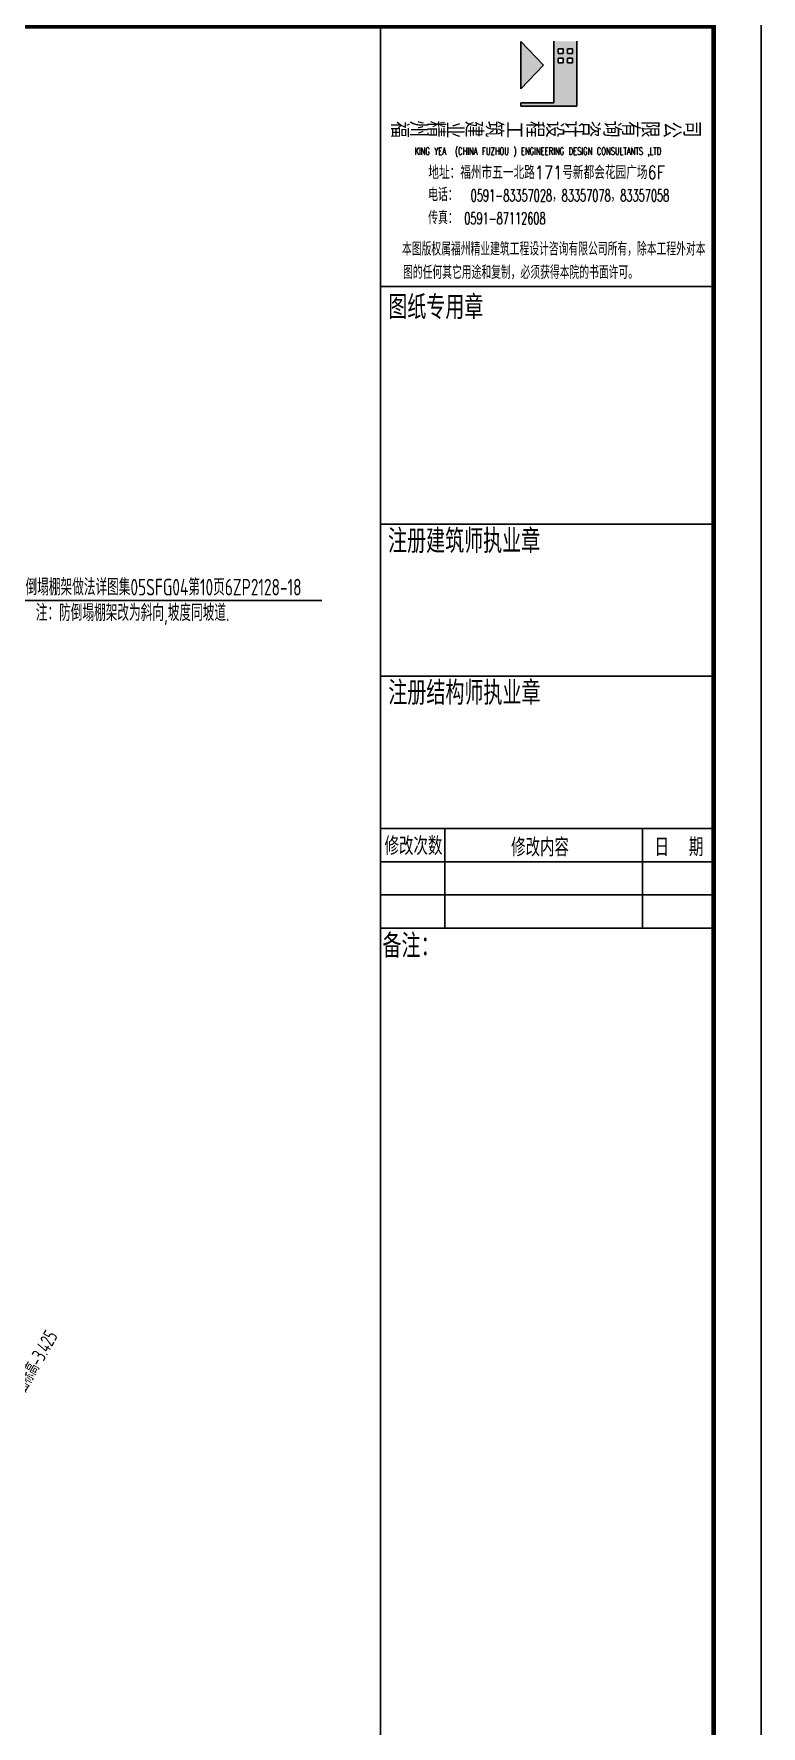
# Model space of a CAD drawing. Header units: millimetres. Extents: x -41781 to 68020, y 189188 to 426788.
# Drawn here: x 52733 to 68020, y 330639 to 366231 of the extents above; entities that cross this region are included whole.
import ezdxf
from ezdxf.enums import TextEntityAlignment as Align

# ---------------------------------------------------------------- set-up
doc = ezdxf.new("R2010")
doc.units = ezdxf.units.MM
doc.header["$LTSCALE"] = 1000
for name, color, linetype in [('图框', 4, 'Continuous'), ('承台编号', 60, 'Continuous'), ('水平标注', 2, 'Continuous')]:
    doc.layers.add(name, color=color, linetype=linetype)
doc.styles.add('hztxt', font='txt', dxfattribs={"height": 10, "bigfont": 'hztxt.shx'})
doc.styles.add('HZTXT2', font='simplex.shx', dxfattribs={"width": 0.8, "bigfont": 'hztxt.shx'})
doc.styles.add('TK', font='romans.shx', dxfattribs={"width": 0.7, "bigfont": 'hztxt3.shx'})
doc.styles.add('TSSD_REIN', font='Tssdeng.shx', dxfattribs={"width": 0.7, "bigfont": 'hztxt.shx'})
doc.styles.add('汉字', font='STXINWEI.TTF', dxfattribs={"width": 0.8})

# ---------------------------------------------------------------- blocks, each defined once
blk = doc.blocks.new('A$C35F87531')
at = {"layer": '图框'}
h = blk.add_hatch(color=256, dxfattribs=at)
h.paths.add_polyline_path([(80225, 58086), (79745, 58086), (79745, 56789), (79050, 56789), (79049, 56724), (79745, 56724), (80225, 56724)])
h.paths.add_polyline_path([(79837, 57631), (79837, 57731), (79937, 57731), (79937, 57631)], flags=16)
h.paths.add_polyline_path([(80032, 57631), (80032, 57731), (80132, 57731), (80132, 57631)], flags=16)
h.paths.add_polyline_path([(79837, 57827), (79837, 57927), (79937, 57927), (79937, 57827)], flags=16)
h.paths.add_polyline_path([(80032, 57827), (80032, 57927), (80132, 57927), (80132, 57827)], flags=16)
h.paths.add_polyline_path([(79524, 57583), (79049, 58081), (79050, 57085)])
for p, q in [((76100, 1000), (76100, 58400)), ((79050, 57085), (79049, 58081)), ((79524, 57583), (79049, 58081)), ((79745, 56789), (79745, 58086)), ((80225, 58086), (80225, 56724)), ((79837, 57927), (79937, 57927)), ((79837, 57927), (79837, 57827)), ((79937, 57827), (79837, 57827)), ((79837, 57731), (79937, 57731)), ((79837, 57731), (79837, 57631)), ((79937, 57927), (79937, 57827)), ((79937, 57731), (79937, 57631)), ((80032, 57927), (80132, 57927)), ((80032, 57927), (80032, 57827)), ((80132, 57827), (80032, 57827)), ((80032, 57731), (80132, 57731)), ((80032, 57731), (80032, 57631)), ((80132, 57927), (80132, 57827)), ((80132, 57731), (80132, 57631)), ((79524, 57583), (79050, 57085)), ((79937, 57631), (79837, 57631)), ((80132, 57631), (80032, 57631)), ((79050, 56789), (79049, 56724)), ((79049, 56724), (80225, 56724)), ((79049, 56724), (79745, 56724)), ((79050, 56789), (79745, 56789)), ((80225, 56724), (79745, 56724)), ((76100, 52932), (83100, 52932)), ((76100, 47932), (83100, 47932)), ((76100, 44732), (83100, 44732)), ((76100, 41532), (83100, 41532)), ((77453, 41532), (77453, 39432)), ((81606, 41532), (81606, 39432)), ((76100, 40832), (83100, 40832)), ((76100, 40132), (83100, 40132)), ((76100, 39432), (83100, 39432))]:
    blk.add_line(p, q, dxfattribs=at)
blk.add_lwpolyline([(0, 0), (0, 59400), (84100, 59400), (84100, 0)], close=True, dxfattribs=at)
at = {"layer": '图框', "const_width": 100}
blk.add_lwpolyline([(2500, 1000), (83100, 1000), (83100, 58400), (2500, 58400)], close=True, dxfattribs=at)
at = {"layer": '图框', "style": '汉字', "width": 0.8}
for s, p in [('福', (76354, 56404)), ('州', (76748, 56421)), ('精', (77116, 56416)), ('业', (77506, 56395)), ('建', (77912, 56415)), ('筑', (78337, 56416)), ('工', (78763, 56398)), ('程', (79197, 56411)), ('设', (79610, 56408)), ('计', (79994, 56418)), ('咨', (80372, 56413)), ('询', (80816, 56414)), ('有', (81209, 56410)), ('限', (81615, 56412)), ('公', (82075, 56397)), ('司', (82496, 56411))]:
    blk.add_text(s, height=320, rotation=270, dxfattribs=at).set_placement(p)
at = {"layer": '图框', "width": 0.7}
for s, height, style, p in [('KING YEA  (CHINA FUZHOU ) ENGINEERING DESIGN CONSULTANTS ,LTD', 150, 'hztxt', (76814, 55701)), ('本图版权属福州精业建筑工程设计咨询有限公司所有，除本工程外对本', 280, 'HZTXT2', (76551, 53580)), ('图的任何其它用途和复制，必须获得本院的书面许可。', 280, 'HZTXT2', (76573, 53088))]:
    blk.add_text(s, height=height, dxfattribs=dict(at, style=style)).set_placement(p)
at = {"layer": '图框'}
for s, height, style, width, p in [('地址：福州市五一北路171号新都会花园广场6F', 280, 'HZTXT2', 0.8, (79590, 55341)), ('电话：', 280, 'TK', 0.7, (77411, 54877)), ('0591-83357028，83357078，83357058', 250, 'TK', 0.6, (80082, 54841)), ('传真：', 280, 'TK', 0.7, (77411, 54391)), ('0591-87112608', 250, 'TK', 0.6, (78714, 54363)), ('图纸专用章', 500, 'HZTXT2', 0.8, (77262, 52521)), ('注册建筑师执业章', 500, 'HZTXT2', 0.8, (77857, 47602)), ('注册结构师执业章', 500, 'HZTXT2', 0.8, (77863, 44409)), ('修改次数', 380, 'HZTXT2', 0.8, (76792, 41181)), ('修改内容', 380, 'HZTXT2', 0.8, (79452, 41154)), ('日  期', 380, 'HZTXT2', 0.8, (82372, 41154)), ('备注：', 500, 'HZTXT2', 0.8, (76740, 39089))]:
    blk.add_text(s, height=height, dxfattribs=dict(at, style=style, width=width)).set_placement(p, align=Align.MIDDLE)

msp = doc.modelspace()

# ---------------------------------------------------------------- linework, layer by layer
at = {"layer": '承台编号'}
msp.add_line((51748.7, 354311.7), (58785.7, 354311.7), dxfattribs=at)

# ---------------------------------------------------------------- block references
at = {"layer": '图框'}
msp.add_blockref('A$C35F87531', (-16079.8, 307988.1), dxfattribs=at)

# ---------------------------------------------------------------- texts
at = {"layer": '承台编号', "style": 'TSSD_REIN', "width": 0.7}
for s, p in [('坡道防倒塌棚架做法详图集05SFG04第10页6ZP2128-18', (51823.1, 354419)), ('注：防倒塌棚架改为斜向,坡度同坡道.', (52773.5, 353881.8))]:
    msp.add_text(s, height=350, dxfattribs=at).set_placement(p)
at = {"layer": '水平标注', "style": 'TSSD_REIN', "width": 0.7}
msp.add_text('梁面标高-3.425', height=300, rotation=60.69679, dxfattribs=at).set_placement((52460.4, 337448.4))

doc.saveas('drawing.dxf')
